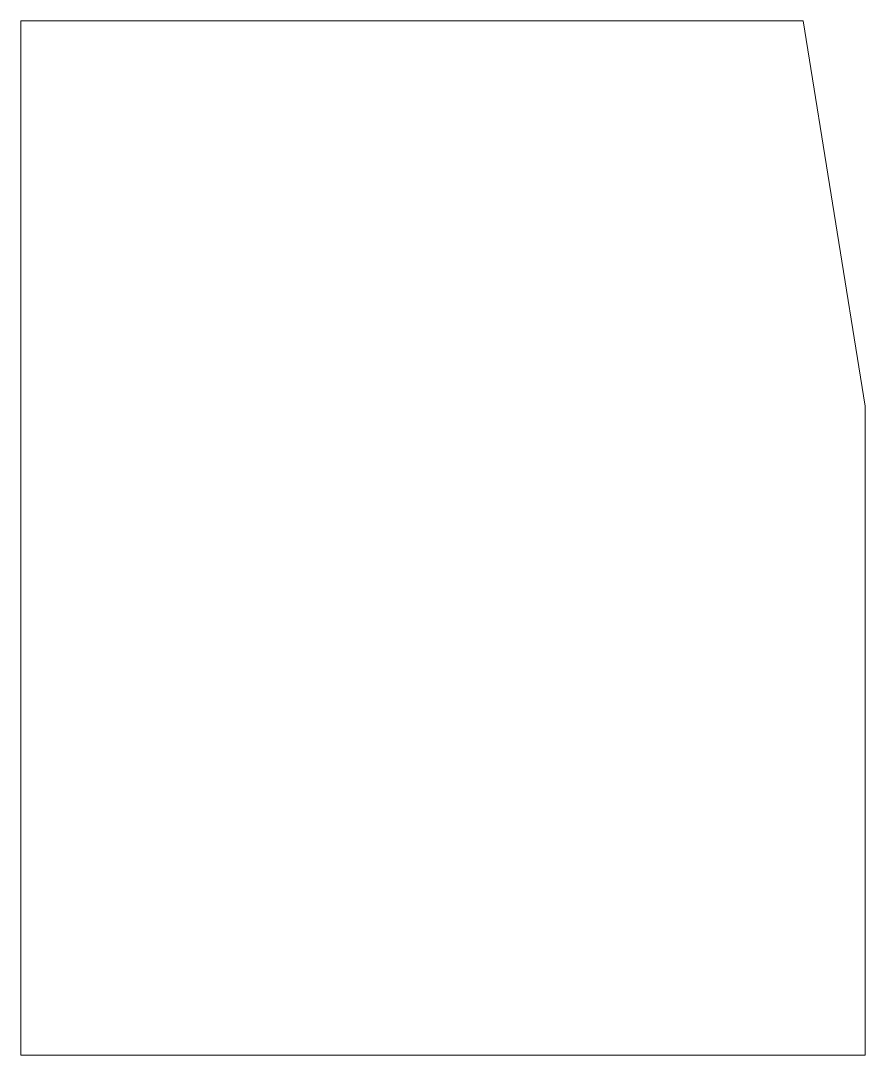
# Model space of a CAD drawing. Header units: millimetres. Extents: x 324 to 977, y 50 to 850.
import ezdxf

# ---------------------------------------------------------------- set-up
doc = ezdxf.new("R2010")
doc.units = ezdxf.units.MM
doc.header["$MEASUREMENT"] = 0
doc.layers.get('0').update_dxf_attribs({"lineweight": 0})

msp = doc.modelspace()

# ---------------------------------------------------------------- linework, layer by layer
at = {"color": 18, "lineweight": 5, "true_color": 0x000000}
msp.add_lwpolyline([(976.69, 552.2), (928.69, 850.14), (323.65, 850.14), (323.65, 50.14), (976.69, 50.14), (976.69, 552.19)], close=True, dxfattribs=at)

doc.saveas('drawing.dxf')
